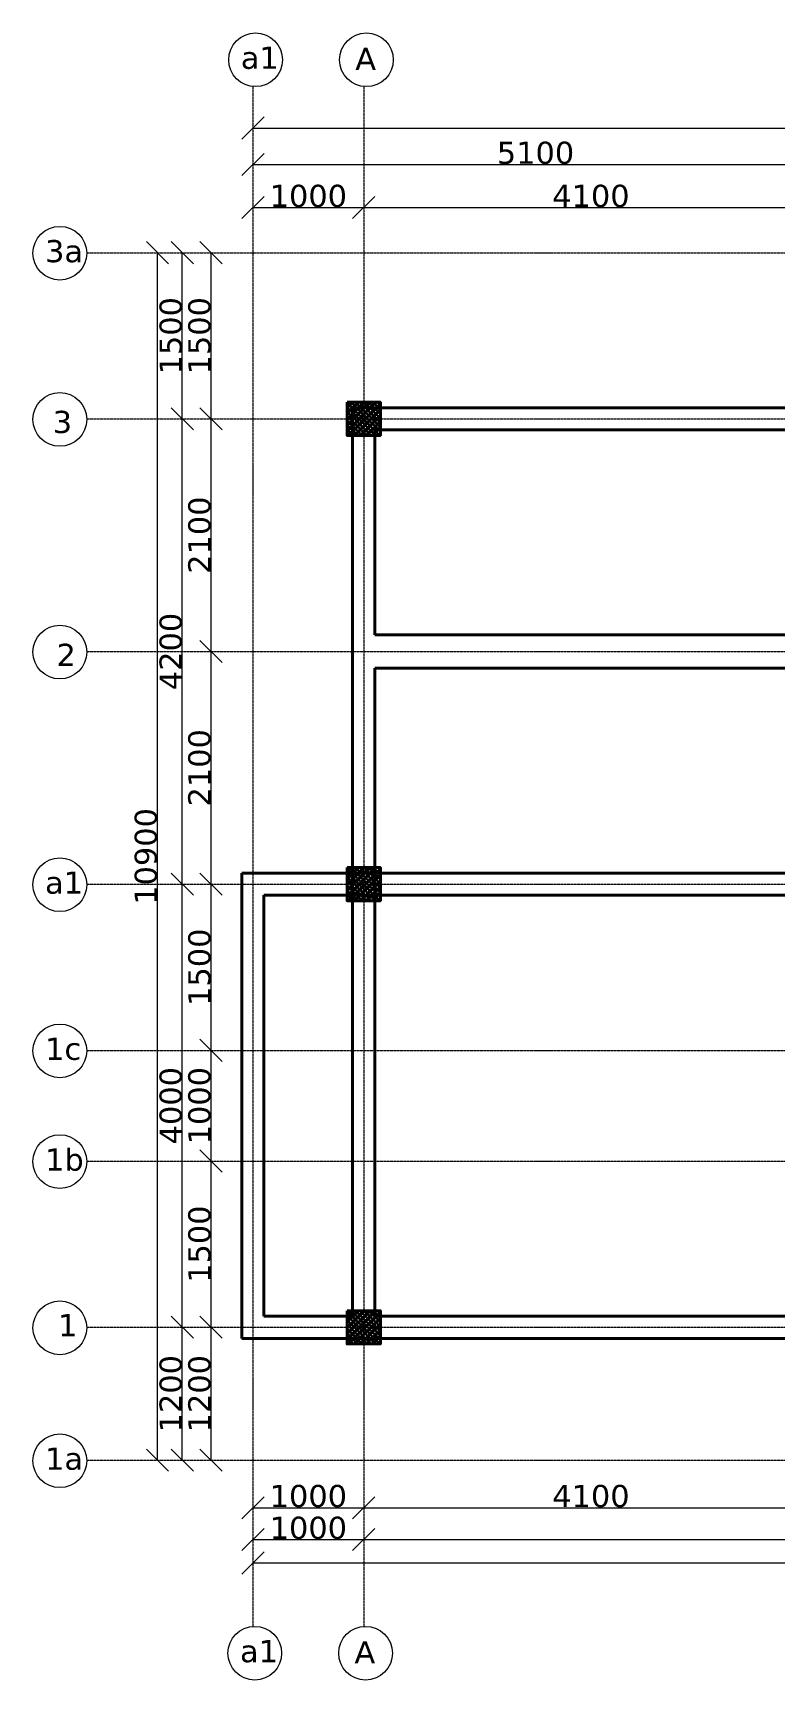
# Model space of a CAD drawing. Header units: millimetres. Extents: x 254087 to 427487, y 66037 to 92339.
# Drawn here: x 338808 to 345504, y 74526 to 89394 of the extents above; entities that cross this region are included whole.
import ezdxf

# ---------------------------------------------------------------- set-up
doc = ezdxf.new("R2010")
doc.units = ezdxf.units.MM
doc.header["$MEASUREMENT"] = 0
doc.linetypes.add('ACAD_ISO04W100', pattern=[30, 24, -3, 0, -3])
for name, color, linetype, lineweight in [('centreline', 90, 'ACAD_ISO04W100', 0), ('columns', 131, 'Continuous', 40), ('concrete outline', 7, 'Continuous', 40), ('dimension', 255, 'Continuous', 13)]:
    doc.layers.add(name, color=color, linetype=linetype, lineweight=lineweight)
doc.styles.add('1so 200', font='verdana.ttf', dxfattribs={"height": 200})
doc.styles.get("Standard").update_dxf_attribs({"font": 'verdana.ttf', "height": 200})
doc.dimstyles.new('STYLE200', dxfattribs={"dimtxt": 200, "dimasz": 200, "dimexe": 0.18, "dimexo": 0.0625, "dimgap": 0.09, "dimtad": 1, "dimdec": 0, "dimzin": 0, "dimdsep": 46, "dimtxsty": '1so 200', "dimblk": 'OBLIQUE', "dimcen": 0.09, "dimse1": 1, "dimse2": 1, "dimclrd": 256, "dimclrt": 256, "dimadec": 0, "dimazin": 0, "dimtfac": 1, "dimtdec": 0, "dimtofl": 0, "dimtmove": 0, "dimatfit": 3, "dimldrblk": 'OBLIQUE', "dimfxl": 1, "dimtolj": 1, "dimtzin": 0, "dimlwd": -1, "dimarcsym": 0})

# ---------------------------------------------------------------- blocks, each defined once
blk = doc.blocks.new('_Oblique')
at = {"color": 0, "linetype": 'ByBlock', "lineweight": -2}
blk.add_line((-0.5, -0.5), (0.5, 0.5), dxfattribs=at)
blk = doc.blocks.new('*D47')
at = {"layer": 'Defpoints', "color": 0, "transparency": 16777216}
for p in [(340793, 87818), (341793, 87818), (341793, 87818)]:
    blk.add_point(p, dxfattribs=at)
at = {"layer": 'dimension', "transparency": 16777216}
blk.add_line((340793, 87818), (341793, 87818), dxfattribs=at)
at = {"layer": 'dimension', "transparency": 16777216, "xscale": 200, "yscale": 200, "zscale": 200, "rotation": 180}
blk.add_blockref('_Oblique', (340793, 87818), dxfattribs=at)
at = {"layer": 'dimension', "transparency": 16777216, "xscale": 200, "yscale": 200, "zscale": 200}
blk.add_blockref('_Oblique', (341793, 87818), dxfattribs=at)
at = {"layer": 'dimension', "transparency": 16777216, "insert": (341293, 87922), "char_height": 200, "attachment_point": 5, "style": '1so 200'}
blk.add_mtext('\\A1;1000', dxfattribs=at)
blk = doc.blocks.new('*D48')
at = {"layer": 'Defpoints', "color": 0, "transparency": 16777216}
for p in [(341793, 87818), (345893, 87818), (345893, 87818)]:
    blk.add_point(p, dxfattribs=at)
at = {"layer": 'dimension', "transparency": 16777216}
blk.add_line((341793, 87818), (345893, 87818), dxfattribs=at)
at = {"layer": 'dimension', "transparency": 16777216, "xscale": 200, "yscale": 200, "zscale": 200, "rotation": 180}
blk.add_blockref('_Oblique', (341793, 87818), dxfattribs=at)
at = {"layer": 'dimension', "transparency": 16777216, "xscale": 200, "yscale": 200, "zscale": 200}
blk.add_blockref('_Oblique', (345893, 87818), dxfattribs=at)
at = {"layer": 'dimension', "transparency": 16777216, "insert": (343843, 87922), "char_height": 200, "attachment_point": 5, "style": '1so 200'}
blk.add_mtext('\\A1;4100', dxfattribs=at)
blk = doc.blocks.new('*D51')
at = {"layer": 'Defpoints', "color": 0, "transparency": 16777216}
for p in [(340793, 88207), (345893, 88207), (345893, 88207)]:
    blk.add_point(p, dxfattribs=at)
at = {"layer": 'dimension', "transparency": 16777216}
blk.add_line((340793, 88207), (345893, 88207), dxfattribs=at)
at = {"layer": 'dimension', "transparency": 16777216, "xscale": 200, "yscale": 200, "zscale": 200, "rotation": 180}
blk.add_blockref('_Oblique', (340793, 88207), dxfattribs=at)
at = {"layer": 'dimension', "transparency": 16777216, "xscale": 200, "yscale": 200, "zscale": 200}
blk.add_blockref('_Oblique', (345893, 88207), dxfattribs=at)
at = {"layer": 'dimension', "transparency": 16777216, "insert": (343343, 88311), "char_height": 200, "attachment_point": 5, "style": '1so 200'}
blk.add_mtext('\\A1;5100', dxfattribs=at)
blk = doc.blocks.new('*D53')
at = {"layer": 'Defpoints', "color": 0, "transparency": 16777216}
for p in [(340793, 88536), (353093, 88536), (353093, 88536)]:
    blk.add_point(p, dxfattribs=at)
at = {"layer": 'dimension', "transparency": 16777216}
blk.add_line((340793, 88536), (353093, 88536), dxfattribs=at)
at = {"layer": 'dimension', "transparency": 16777216, "xscale": 200, "yscale": 200, "zscale": 200, "rotation": 180}
blk.add_blockref('_Oblique', (340793, 88536), dxfattribs=at)
at = {"layer": 'dimension', "transparency": 16777216, "xscale": 200, "yscale": 200, "zscale": 200}
blk.add_blockref('_Oblique', (353093, 88536), dxfattribs=at)
at = {"layer": 'dimension', "transparency": 16777216, "insert": (346943, 88640), "char_height": 200, "attachment_point": 5, "style": '1so 200'}
blk.add_mtext('\\A1;12300', dxfattribs=at)
blk = doc.blocks.new('*D54')
at = {"layer": 'Defpoints', "color": 0, "transparency": 16777216}
for p in [(340793, 76081), (341793, 76081), (341793, 76081)]:
    blk.add_point(p, dxfattribs=at)
at = {"layer": 'dimension', "transparency": 16777216}
blk.add_line((340793, 76081), (341793, 76081), dxfattribs=at)
at = {"layer": 'dimension', "transparency": 16777216, "xscale": 200, "yscale": 200, "zscale": 200, "rotation": 180}
blk.add_blockref('_Oblique', (340793, 76081), dxfattribs=at)
at = {"layer": 'dimension', "transparency": 16777216, "xscale": 200, "yscale": 200, "zscale": 200}
blk.add_blockref('_Oblique', (341793, 76081), dxfattribs=at)
at = {"layer": 'dimension', "transparency": 16777216, "insert": (341293, 76186), "char_height": 200, "attachment_point": 5, "style": '1so 200'}
blk.add_mtext('\\A1;1000', dxfattribs=at)
blk = doc.blocks.new('*D55')
at = {"layer": 'Defpoints', "color": 0, "transparency": 16777216}
for p in [(341793, 76081), (345893, 76081), (345893, 76081)]:
    blk.add_point(p, dxfattribs=at)
at = {"layer": 'dimension', "transparency": 16777216}
blk.add_line((341793, 76081), (345893, 76081), dxfattribs=at)
at = {"layer": 'dimension', "transparency": 16777216, "xscale": 200, "yscale": 200, "zscale": 200, "rotation": 180}
blk.add_blockref('_Oblique', (341793, 76081), dxfattribs=at)
at = {"layer": 'dimension', "transparency": 16777216, "xscale": 200, "yscale": 200, "zscale": 200}
blk.add_blockref('_Oblique', (345893, 76081), dxfattribs=at)
at = {"layer": 'dimension', "transparency": 16777216, "insert": (343843, 76186), "char_height": 200, "attachment_point": 5, "style": '1so 200'}
blk.add_mtext('\\A1;4100', dxfattribs=at)
blk = doc.blocks.new('*D58')
at = {"layer": 'Defpoints', "color": 0, "transparency": 16777216}
for p in [(340793, 75795), (341793, 75795), (341793, 75795)]:
    blk.add_point(p, dxfattribs=at)
at = {"layer": 'dimension', "transparency": 16777216}
blk.add_line((340793, 75795), (341793, 75795), dxfattribs=at)
at = {"layer": 'dimension', "transparency": 16777216, "xscale": 200, "yscale": 200, "zscale": 200, "rotation": 180}
blk.add_blockref('_Oblique', (340793, 75795), dxfattribs=at)
at = {"layer": 'dimension', "transparency": 16777216, "xscale": 200, "yscale": 200, "zscale": 200}
blk.add_blockref('_Oblique', (341793, 75795), dxfattribs=at)
at = {"layer": 'dimension', "transparency": 16777216, "insert": (341293, 75899), "char_height": 200, "attachment_point": 5, "style": '1so 200'}
blk.add_mtext('\\A1;1000', dxfattribs=at)
blk = doc.blocks.new('*D59')
at = {"layer": 'Defpoints', "color": 0, "transparency": 16777216}
for p in [(341793, 75795), (353093, 75795), (353093, 75795)]:
    blk.add_point(p, dxfattribs=at)
at = {"layer": 'dimension', "transparency": 16777216}
blk.add_line((341793, 75795), (353093, 75795), dxfattribs=at)
at = {"layer": 'dimension', "transparency": 16777216, "xscale": 200, "yscale": 200, "zscale": 200, "rotation": 180}
blk.add_blockref('_Oblique', (341793, 75795), dxfattribs=at)
at = {"layer": 'dimension', "transparency": 16777216, "xscale": 200, "yscale": 200, "zscale": 200}
blk.add_blockref('_Oblique', (353093, 75795), dxfattribs=at)
at = {"layer": 'dimension', "transparency": 16777216, "insert": (347443, 75899), "char_height": 200, "attachment_point": 5, "style": '1so 200'}
blk.add_mtext('\\A1;11300', dxfattribs=at)
blk = doc.blocks.new('*D60')
at = {"layer": 'Defpoints', "color": 0, "transparency": 16777216}
for p in [(340793, 75583), (353093, 75583), (353093, 75583)]:
    blk.add_point(p, dxfattribs=at)
at = {"layer": 'dimension', "transparency": 16777216}
blk.add_line((340793, 75583), (353093, 75583), dxfattribs=at)
at = {"layer": 'dimension', "transparency": 16777216, "xscale": 200, "yscale": 200, "zscale": 200, "rotation": 180}
blk.add_blockref('_Oblique', (340793, 75583), dxfattribs=at)
at = {"layer": 'dimension', "transparency": 16777216, "xscale": 200, "yscale": 200, "zscale": 200}
blk.add_blockref('_Oblique', (353093, 75583), dxfattribs=at)
at = {"layer": 'dimension', "transparency": 16777216, "insert": (346943, 75687), "char_height": 200, "attachment_point": 5, "style": '1so 200'}
blk.add_mtext('\\A1;12300', dxfattribs=at)
blk = doc.blocks.new('*D73')
at = {"layer": 'Defpoints', "color": 0, "transparency": 16777216}
for p in [(340415, 77711), (340415, 77711), (340415, 76511)]:
    blk.add_point(p, dxfattribs=at)
at = {"layer": 'dimension', "transparency": 16777216}
blk.add_line((340415, 76511), (340415, 77711), dxfattribs=at)
at = {"layer": 'dimension', "transparency": 16777216, "xscale": 200, "yscale": 200, "zscale": 200}
for p, rotation in [((340415, 77711), 90), ((340415, 76511), 270)]:
    blk.add_blockref('_Oblique', p, dxfattribs=dict(at, rotation=rotation))
at = {"layer": 'dimension', "transparency": 16777216, "insert": (340311, 77111), "char_height": 200, "attachment_point": 5, "rotation": 90, "style": '1so 200'}
blk.add_mtext('\\A1;1200', dxfattribs=at)
blk = doc.blocks.new('*D74')
at = {"layer": 'Defpoints', "color": 0, "transparency": 16777216}
for p in [(340415, 79211), (340415, 79211), (340415, 77711)]:
    blk.add_point(p, dxfattribs=at)
at = {"layer": 'dimension', "transparency": 16777216}
blk.add_line((340415, 77711), (340415, 79211), dxfattribs=at)
at = {"layer": 'dimension', "transparency": 16777216, "xscale": 200, "yscale": 200, "zscale": 200}
for p, rotation in [((340415, 79211), 90), ((340415, 77711), 270)]:
    blk.add_blockref('_Oblique', p, dxfattribs=dict(at, rotation=rotation))
at = {"layer": 'dimension', "transparency": 16777216, "insert": (340311, 78461), "char_height": 200, "attachment_point": 5, "rotation": 90, "style": '1so 200'}
blk.add_mtext('\\A1;1500', dxfattribs=at)
blk = doc.blocks.new('*D75')
at = {"layer": 'Defpoints', "color": 0, "transparency": 16777216}
for p in [(340415, 80211), (340415, 80211), (340415, 79211)]:
    blk.add_point(p, dxfattribs=at)
at = {"layer": 'dimension', "transparency": 16777216}
blk.add_line((340415, 79211), (340415, 80211), dxfattribs=at)
at = {"layer": 'dimension', "transparency": 16777216, "xscale": 200, "yscale": 200, "zscale": 200}
for p, rotation in [((340415, 80211), 90), ((340415, 79211), 270)]:
    blk.add_blockref('_Oblique', p, dxfattribs=dict(at, rotation=rotation))
at = {"layer": 'dimension', "transparency": 16777216, "insert": (340311, 79711), "char_height": 200, "attachment_point": 5, "rotation": 90, "style": '1so 200'}
blk.add_mtext('\\A1;1000', dxfattribs=at)
blk = doc.blocks.new('*D76')
at = {"layer": 'Defpoints', "color": 0, "transparency": 16777216}
for p in [(340415, 83811), (340415, 83811), (340415, 81711)]:
    blk.add_point(p, dxfattribs=at)
at = {"layer": 'dimension', "transparency": 16777216}
blk.add_line((340415, 81711), (340415, 83811), dxfattribs=at)
at = {"layer": 'dimension', "transparency": 16777216, "xscale": 200, "yscale": 200, "zscale": 200}
for p, rotation in [((340415, 83811), 90), ((340415, 81711), 270)]:
    blk.add_blockref('_Oblique', p, dxfattribs=dict(at, rotation=rotation))
at = {"layer": 'dimension', "transparency": 16777216, "insert": (340311, 82761), "char_height": 200, "attachment_point": 5, "rotation": 90, "style": '1so 200'}
blk.add_mtext('\\A1;2100', dxfattribs=at)
blk = doc.blocks.new('*D77')
at = {"layer": 'Defpoints', "color": 0, "transparency": 16777216}
for p in [(340415, 85911), (340415, 85911), (340415, 83811)]:
    blk.add_point(p, dxfattribs=at)
at = {"layer": 'dimension', "transparency": 16777216}
blk.add_line((340415, 83811), (340415, 85911), dxfattribs=at)
at = {"layer": 'dimension', "transparency": 16777216, "xscale": 200, "yscale": 200, "zscale": 200}
for p, rotation in [((340415, 85911), 90), ((340415, 83811), 270)]:
    blk.add_blockref('_Oblique', p, dxfattribs=dict(at, rotation=rotation))
at = {"layer": 'dimension', "transparency": 16777216, "insert": (340311, 84861), "char_height": 200, "attachment_point": 5, "rotation": 90, "style": '1so 200'}
blk.add_mtext('\\A1;2100', dxfattribs=at)
blk = doc.blocks.new('*D78')
at = {"layer": 'Defpoints', "color": 0, "transparency": 16777216}
for p in [(340415, 87411), (340415, 87411), (340415, 85911)]:
    blk.add_point(p, dxfattribs=at)
at = {"layer": 'dimension', "transparency": 16777216}
blk.add_line((340415, 85911), (340415, 87411), dxfattribs=at)
at = {"layer": 'dimension', "transparency": 16777216, "xscale": 200, "yscale": 200, "zscale": 200}
for p, rotation in [((340415, 87411), 90), ((340415, 85911), 270)]:
    blk.add_blockref('_Oblique', p, dxfattribs=dict(at, rotation=rotation))
at = {"layer": 'dimension', "transparency": 16777216, "insert": (340311, 86661), "char_height": 200, "attachment_point": 5, "rotation": 90, "style": '1so 200'}
blk.add_mtext('\\A1;1500', dxfattribs=at)
blk = doc.blocks.new('*D79')
at = {"layer": 'Defpoints', "color": 0, "transparency": 16777216}
for p in [(340415, 81711), (340415, 81711), (340415, 80211)]:
    blk.add_point(p, dxfattribs=at)
at = {"layer": 'dimension', "transparency": 16777216}
blk.add_line((340415, 80211), (340415, 81711), dxfattribs=at)
at = {"layer": 'dimension', "transparency": 16777216, "xscale": 200, "yscale": 200, "zscale": 200}
for p, rotation in [((340415, 81711), 90), ((340415, 80211), 270)]:
    blk.add_blockref('_Oblique', p, dxfattribs=dict(at, rotation=rotation))
at = {"layer": 'dimension', "transparency": 16777216, "insert": (340311, 80961), "char_height": 200, "attachment_point": 5, "rotation": 90, "style": '1so 200'}
blk.add_mtext('\\A1;1500', dxfattribs=at)
blk = doc.blocks.new('*D80')
at = {"layer": 'Defpoints', "color": 0, "transparency": 16777216}
for p in [(340156, 77711), (340156, 77711), (340156, 76511)]:
    blk.add_point(p, dxfattribs=at)
at = {"layer": 'dimension', "transparency": 16777216}
blk.add_line((340156, 76511), (340156, 77711), dxfattribs=at)
at = {"layer": 'dimension', "transparency": 16777216, "xscale": 200, "yscale": 200, "zscale": 200}
for p, rotation in [((340156, 77711), 90), ((340156, 76511), 270)]:
    blk.add_blockref('_Oblique', p, dxfattribs=dict(at, rotation=rotation))
at = {"layer": 'dimension', "transparency": 16777216, "insert": (340052, 77111), "char_height": 200, "attachment_point": 5, "rotation": 90, "style": '1so 200'}
blk.add_mtext('\\A1;1200', dxfattribs=at)
blk = doc.blocks.new('*D81')
at = {"layer": 'Defpoints', "color": 0, "transparency": 16777216}
for p in [(340156, 81711), (340156, 81711), (340156, 77711)]:
    blk.add_point(p, dxfattribs=at)
at = {"layer": 'dimension', "transparency": 16777216}
blk.add_line((340156, 77711), (340156, 81711), dxfattribs=at)
at = {"layer": 'dimension', "transparency": 16777216, "xscale": 200, "yscale": 200, "zscale": 200}
for p, rotation in [((340156, 81711), 90), ((340156, 77711), 270)]:
    blk.add_blockref('_Oblique', p, dxfattribs=dict(at, rotation=rotation))
at = {"layer": 'dimension', "transparency": 16777216, "insert": (340052, 79711), "char_height": 200, "attachment_point": 5, "rotation": 90, "style": '1so 200'}
blk.add_mtext('\\A1;4000', dxfattribs=at)
blk = doc.blocks.new('*D82')
at = {"layer": 'Defpoints', "color": 0, "transparency": 16777216}
for p in [(340156, 85911), (340156, 85911), (340156, 81711)]:
    blk.add_point(p, dxfattribs=at)
at = {"layer": 'dimension', "transparency": 16777216}
blk.add_line((340156, 81711), (340156, 85911), dxfattribs=at)
at = {"layer": 'dimension', "transparency": 16777216, "xscale": 200, "yscale": 200, "zscale": 200}
for p, rotation in [((340156, 85911), 90), ((340156, 81711), 270)]:
    blk.add_blockref('_Oblique', p, dxfattribs=dict(at, rotation=rotation))
at = {"layer": 'dimension', "transparency": 16777216, "insert": (340052, 83811), "char_height": 200, "attachment_point": 5, "rotation": 90, "style": '1so 200'}
blk.add_mtext('\\A1;4200', dxfattribs=at)
blk = doc.blocks.new('*D83')
at = {"layer": 'Defpoints', "color": 0, "transparency": 16777216}
for p in [(340156, 87411), (340156, 87411), (340156, 85911)]:
    blk.add_point(p, dxfattribs=at)
at = {"layer": 'dimension', "transparency": 16777216}
blk.add_line((340156, 85911), (340156, 87411), dxfattribs=at)
at = {"layer": 'dimension', "transparency": 16777216, "xscale": 200, "yscale": 200, "zscale": 200}
for p, rotation in [((340156, 87411), 90), ((340156, 85911), 270)]:
    blk.add_blockref('_Oblique', p, dxfattribs=dict(at, rotation=rotation))
at = {"layer": 'dimension', "transparency": 16777216, "insert": (340052, 86661), "char_height": 200, "attachment_point": 5, "rotation": 90, "style": '1so 200'}
blk.add_mtext('\\A1;1500', dxfattribs=at)
blk = doc.blocks.new('*D84')
at = {"layer": 'Defpoints', "color": 0, "transparency": 16777216}
for p in [(339932, 87411), (339932, 87411), (339932, 76511)]:
    blk.add_point(p, dxfattribs=at)
at = {"layer": 'dimension', "transparency": 16777216}
blk.add_line((339932, 76511), (339932, 87411), dxfattribs=at)
at = {"layer": 'dimension', "transparency": 16777216, "xscale": 200, "yscale": 200, "zscale": 200}
for p, rotation in [((339932, 87411), 90), ((339932, 76511), 270)]:
    blk.add_blockref('_Oblique', p, dxfattribs=dict(at, rotation=rotation))
at = {"layer": 'dimension', "transparency": 16777216, "insert": (339828, 81961), "char_height": 200, "attachment_point": 5, "rotation": 90, "style": '1so 200'}
blk.add_mtext('\\A1;10900', dxfattribs=at)

msp = doc.modelspace()

# ---------------------------------------------------------------- hatches: boundary and pattern name
at = {"layer": 'columns'}
h = msp.add_hatch(dxfattribs=at)
h.set_pattern_fill('ANSI33', color=4, scale=150)
h.set_pattern_definition([(45, (159529.7, -2975.06), (-26.516504, 26.516504), []), (45, (159556.217, -2975.06), (-26.516504, 26.516504), [18.75, -9.375])])
h.paths.add_polyline_path([(341642.9, 86060.6), (341942.9, 86060.6), (341942.9, 85760.6), (341642.9, 85760.6)])
h = msp.add_hatch(dxfattribs=at)
h.set_pattern_fill('ANSI33', color=4, scale=150)
h.set_pattern_definition([(45, (159529.7, -7175.06), (-26.516504, 26.516504), []), (45, (159556.217, -7175.06), (-26.516504, 26.516504), [18.75, -9.375])])
h.paths.add_polyline_path([(341642.9, 81860.6), (341942.9, 81860.6), (341942.9, 81560.6), (341642.9, 81560.6)])
h = msp.add_hatch(dxfattribs=at)
h.set_pattern_fill('ANSI33', color=4, scale=150)
h.set_pattern_definition([(45, (159529.7, -11175.06), (-26.516504, 26.516504), []), (45, (159556.217, -11175.06), (-26.516504, 26.516504), [18.75, -9.375])])
h.paths.add_polyline_path([(341642.9, 77860.6), (341942.9, 77860.6), (341942.9, 77560.6), (341642.9, 77560.6)])

# ---------------------------------------------------------------- linework, layer by layer
at = {"layer": 'centreline'}
for p, q in [((340792.9, 88910.6), (340792.9, 75010.6)), ((341792.9, 88910.6), (341792.9, 75010.6)), ((339292.9, 87410.6), (354592.9, 87410.6)), ((339292.9, 85910.6), (354592.9, 85910.6)), ((339292.9, 83810.6), (354592.9, 83810.6)), ((339292.9, 81710.6), (354592.9, 81710.6)), ((339292.9, 80210.6), (354592.9, 80210.6)), ((339292.9, 79210.6), (354592.9, 79210.6)), ((339292.9, 77710.6), (354592.9, 77710.6)), ((339292.9, 76510.6), (354592.9, 76510.6))]:
    msp.add_line(p, q, dxfattribs=at)
at = {"layer": 'columns'}
for points in [[(341642.9, 86060.6), (341942.9, 86060.6), (341942.9, 85760.6), (341642.9, 85760.6)], [(341642.9, 81860.6), (341942.9, 81860.6), (341942.9, 81560.6), (341642.9, 81560.6)], [(341642.9, 77860.6), (341942.9, 77860.6), (341942.9, 77560.6), (341642.9, 77560.6)]]:
    msp.add_lwpolyline(points, close=True, dxfattribs=at)
at = {"layer": 'concrete outline', "ltscale": 100}
for p, q in [((345892.9, 86010.6), (341692.9, 86010.6)), ((341692.9, 86010.6), (341692.9, 81710.6)), ((345892.9, 85810.6), (341892.9, 85810.6)), ((341892.9, 85810.6), (341892.9, 83960.6)), ((341892.9, 83960.6), (345792.9, 83960.6)), ((341892.9, 83660.6), (341892.9, 81710.6)), ((341892.9, 83660.6), (345792.9, 83660.6)), ((341792.9, 81810.6), (340692.9, 81810.6)), ((340692.9, 81810.6), (340692.9, 77610.6)), ((341792.9, 81810.6), (345892.9, 81810.6)), ((341692.9, 81710.6), (341692.9, 77810.6)), ((341892.9, 81710.6), (341892.9, 77810.6)), ((341792.9, 81610.6), (340892.9, 81610.6)), ((340892.9, 81610.6), (340892.9, 77810.6)), ((341792.9, 81610.6), (345892.9, 81610.6)), ((340892.9, 77810.6), (341692.9, 77810.6)), ((341892.9, 77810.6), (345792.9, 77810.6)), ((340692.9, 77610.6), (341792.9, 77610.6)), ((341792.9, 77610.6), (345892.9, 77610.6))]:
    msp.add_line(p, q, dxfattribs=at)
at = {"layer": 'dimension'}
for centre in [(340817, 89151.9), (341817, 89151.9), (339050.5, 87405.8), (339050.5, 85905.8), (339050.5, 83805.8), (339050.5, 81705.8), (339050.5, 80205.8), (339050.5, 79205.8), (339050.5, 77705.8), (339050.5, 76505.8), (340809.6, 74768.7), (341809.6, 74768.7)]:
    msp.add_circle(centre, 242.5, dxfattribs=at)

# ---------------------------------------------------------------- texts
at = {"layer": 'concrete outline', "char_height": 200, "attachment_point": 1}
for insert in [(341716.6, 89260.4), (341709.2, 74877.3)]:
    msp.add_mtext_dynamic_manual_height_columns('{\\C40;\\c3266552;A}', width=1284.115, gutter_width=1000, heights=[0], dxfattribs=dict(at, insert=insert))
at = {"layer": 'dimension', "color": 40, "true_color": 0xf8d731, "char_height": 200, "attachment_point": 1}
for s, width, insert in [('a1', 178.446, (340683.9, 89270.8)), ('3a', 178.446, (338917.4, 87524.8)), ('3', 178.446, (338986.6, 85983)), ('2', 178.446, (339020.3, 83880.8)), ('a1', 178.446, (338917.4, 81824.8)), ('1c', 178.446, (338917.4, 80324.8)), ('1b', 178.446, (338917.4, 79324.8)), ('1', 178.446, (339034.8, 77829.6)), ('1a', 210.634, (338917.4, 76624.8)), ('a1', 178.446, (340676.5, 74887.7))]:
    msp.add_mtext_dynamic_manual_height_columns(s, width=width, gutter_width=1000, heights=[0], dxfattribs=dict(at, insert=insert))

# ---------------------------------------------------------------- dimensions: what is measured, and where the dimension line sits
at = {"layer": 'dimension'}
for base, p1, p2, picture, middle in [((353092.9, 88536), (340792.9, 88536), (353092.9, 88536), '*D53', (346942.9, 88640.2)), ((345892.9, 88206.8), (340792.9, 88206.8), (345892.9, 88206.8), '*D51', (343342.9, 88311)), ((341792.9, 87817.9), (340792.9, 87817.9), (341792.9, 87817.9), '*D47', (341292.9, 87922.1)), ((345892.9, 87817.9), (341792.9, 87817.9), (345892.9, 87817.9), '*D48', (343842.9, 87922.1)), ((341792.9, 76081.5), (340792.9, 76081.5), (341792.9, 76081.5), '*D54', (341292.9, 76185.7)), ((345892.9, 76081.5), (341792.9, 76081.5), (345892.9, 76081.5), '*D55', (343842.9, 76185.7)), ((341792.9, 75794.7), (340792.9, 75794.7), (341792.9, 75794.7), '*D58', (341292.9, 75898.9)), ((353092.9, 75794.7), (341792.9, 75794.7), (353092.9, 75794.7), '*D59', (347442.9, 75899)), ((353092.9, 75583), (340792.9, 75583), (353092.9, 75583), '*D60', (346942.9, 75687.3))]:
    dim = msp.add_linear_dim(base=base, p1=p1, p2=p2, dimstyle='STYLE200', dxfattribs=at)
    dim.commit()
    dim.dimension.update_dxf_attribs({"geometry": picture, "text_midpoint": middle})
for base, p1, p2, picture, middle in [((339932.2, 87410.6), (339932.2, 76510.6), (339932.2, 87410.6), '*D84', (339828, 81960.6)), ((340156, 87410.6), (340155.8, 85910.6), (340155.8, 87410.6), '*D83', (340051.8, 86660.6)), ((340415.3, 87410.6), (340415.3, 85910.6), (340415.3, 87410.6), '*D78', (340311.1, 86660.6)), ((340155.8, 85910.6), (340155.8, 81710.6), (340155.8, 85910.6), '*D82', (340051.5, 83810.6)), ((340415.3, 85910.6), (340415.3, 83810.6), (340415.3, 85910.6), '*D77', (340311, 84860.6)), ((340415.3, 83810.6), (340415.3, 81710.6), (340415.3, 83810.6), '*D76', (340311, 82760.6)), ((340155.8, 81710.6), (340155.8, 77710.6), (340155.8, 81710.6), '*D81', (340051.6, 79710.6)), ((340415.4, 81710.6), (340415.4, 80210.6), (340415.4, 81710.6), '*D79', (340311.3, 80960.6)), ((340415.3, 80210.6), (340415.3, 79210.6), (340415.3, 80210.6), '*D75', (340311.1, 79710.6)), ((340415.1, 79210.6), (340415.3, 77710.6), (340415.3, 79210.6), '*D74', (340310.9, 78460.6)), ((340155.8, 77710.6), (340155.8, 76510.6), (340155.8, 77710.6), '*D80', (340051.5, 77110.6)), ((340415.3, 77710.6), (340415.3, 76510.6), (340415.3, 77710.6), '*D73', (340311, 77110.6))]:
    dim = msp.add_linear_dim(base=base, p1=p1, p2=p2, angle=270, dimstyle='STYLE200', dxfattribs=at)
    dim.commit()
    dim.dimension.update_dxf_attribs({"geometry": picture, "text_midpoint": middle})

doc.saveas('drawing.dxf')
